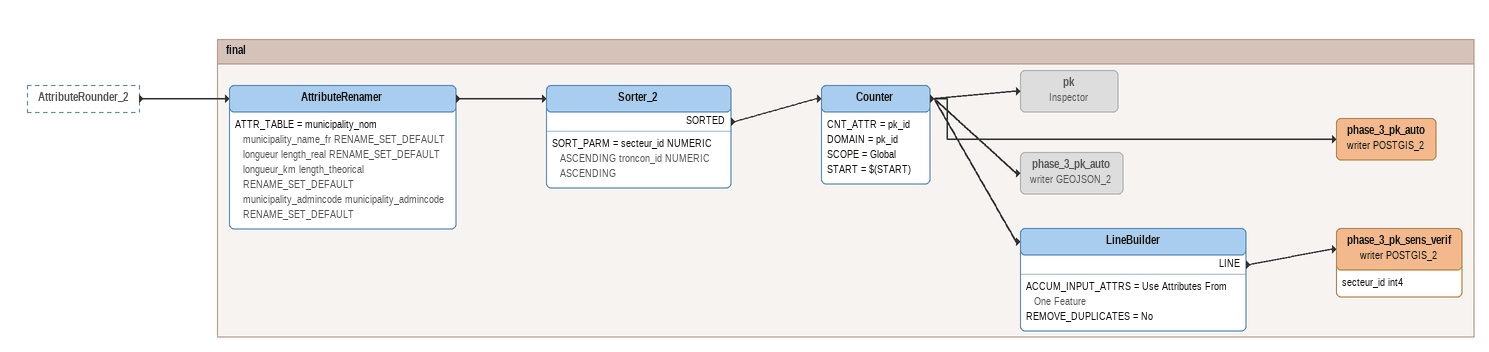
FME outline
AttributeRounder_2 [outside]
    -> AttributeRenamer

Bookmark: final
AttributeRenamer
    ATTR_TABLE = municipality_nom municipality_name_fr RENAME_SET_DEFAULT  longueur length_real RENAME_SET_DEFAULT  longueur_km length_theorical RENAME_SET_DEFAULT  municipality_admincode municipality_admincode RENAME_SET_DEFAULT
    -> Sorter_2
Sorter_2
    SORT_PARM = secteur_id NUMERIC ASCENDING troncon_id NUMERIC ASCENDING
    SORTED -> Counter
Counter
    CNT_ATTR = pk_id
    DOMAIN = pk_id
    SCOPE = Global
    START = $(START)
    -> phase_3_pk_auto (writer GEOJSON_2)
    -> pk
    -> phase_3_pk_auto (writer POSTGIS_2)
    -> LineBuilder
pk: Inspector [off]
phase_3_pk_auto (writer POSTGIS_2)
phase_3_pk_auto (writer GEOJSON_2) [off]
LineBuilder
    ACCUM_INPUT_ATTRS = Use Attributes From One Feature
    REMOVE_DUPLICATES = No
    LINE -> phase_3_pk_sens_verif (writer POSTGIS_2)
phase_3_pk_sens_verif (writer POSTGIS_2)
    attributes: secteur_id int4
